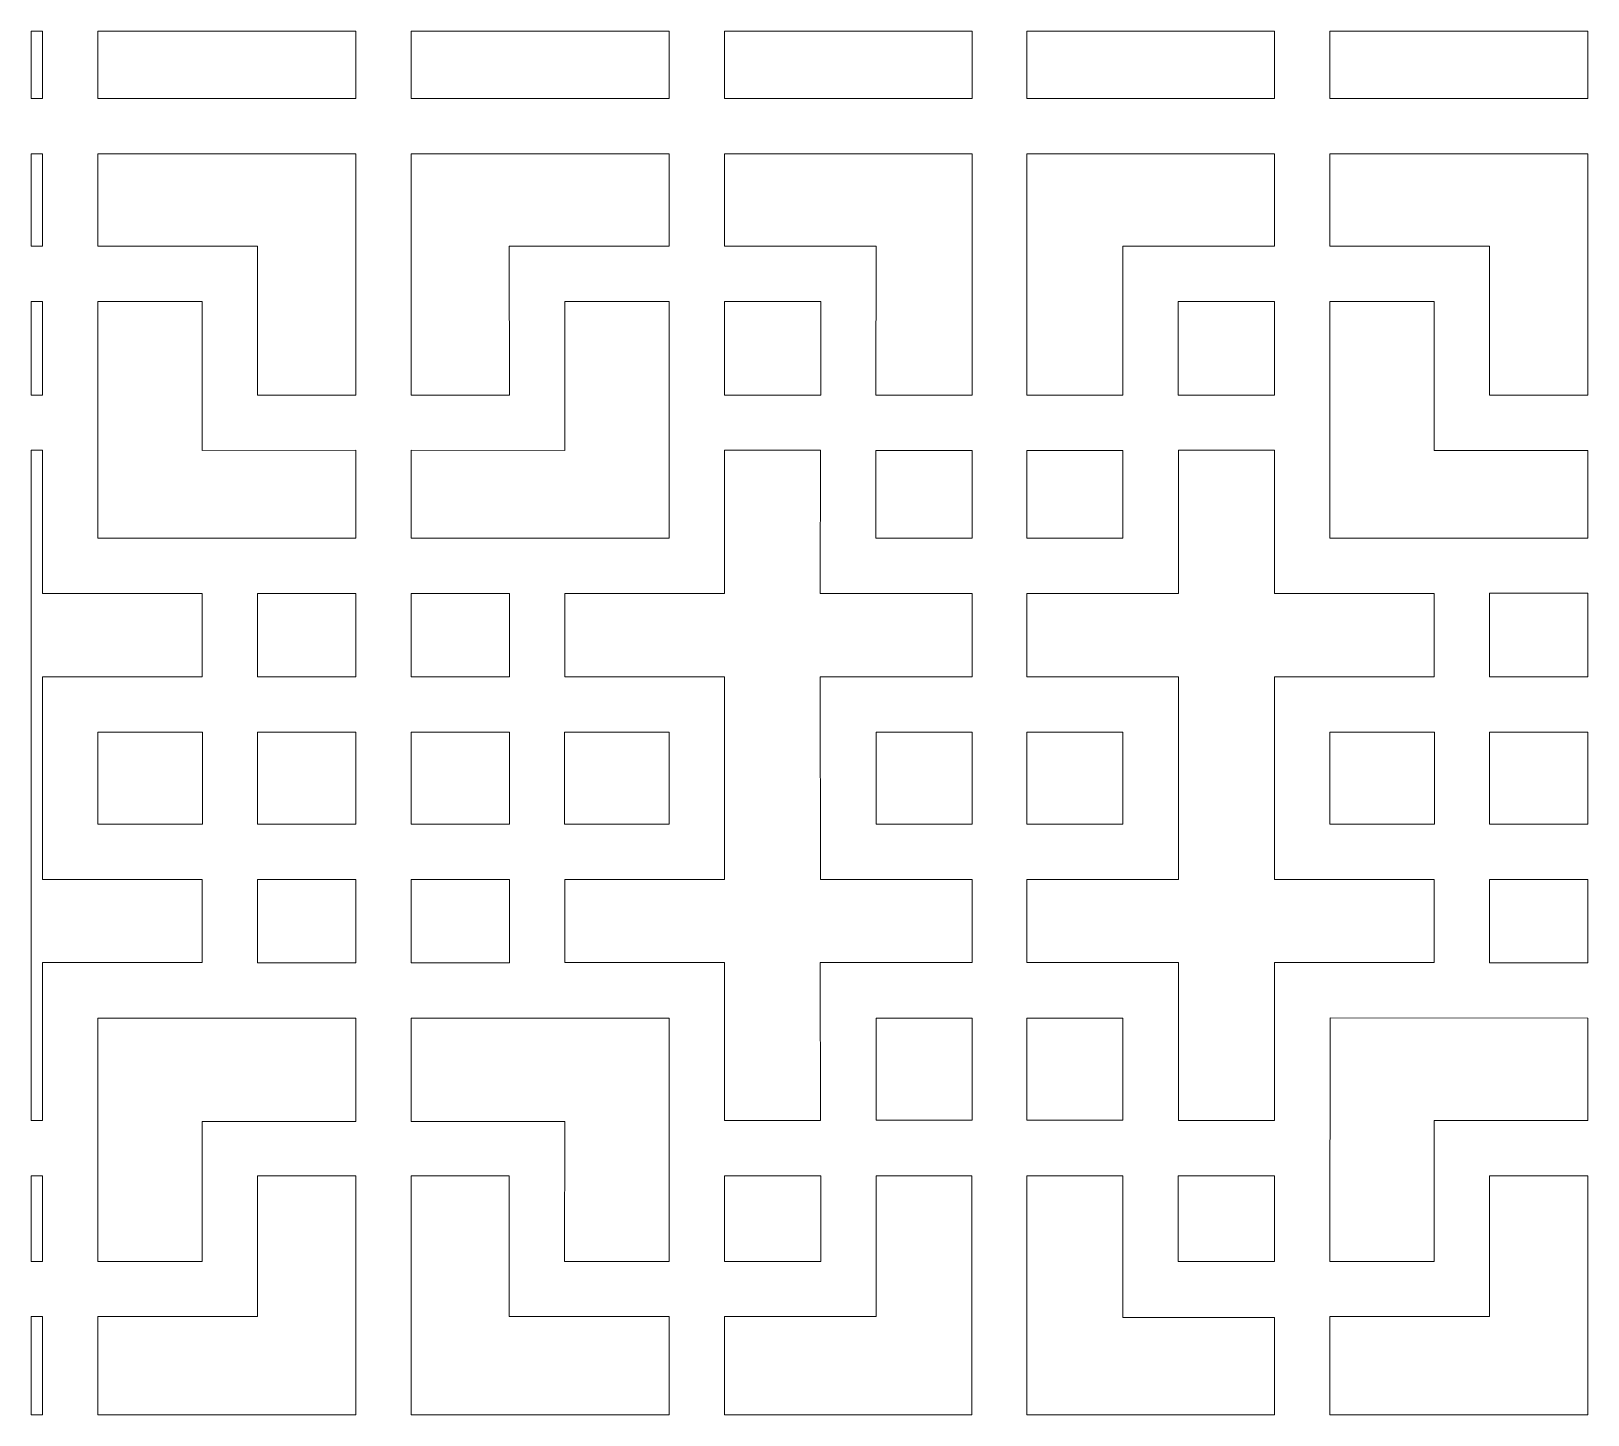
# Model space of a CAD drawing. Header units: centimetres. Extents: x -193 to 324, y -200 to 64.
# Drawn here: x -51.2 to -0.5, y 18.6 to 63.6 of the extents above; entities that cross this region are included whole.
import ezdxf

# ---------------------------------------------------------------- set-up
doc = ezdxf.new("R2010")
doc.units = ezdxf.units.CM
doc.header["$MEASUREMENT"] = 0
doc.layers.add('layer 1', color=7, linetype='Continuous')

msp = doc.modelspace()

# ---------------------------------------------------------------- linework, layer by layer
at = {"layer": 'layer 1', "color": 114, "lineweight": 9}
for points, knots in [([(-51.17757, 61.44323), (-51.17757, 61.44323), (-50.81039, 61.44324), (-50.81039, 61.44324), (-50.81039, 61.44324), (-50.81039, 61.44324), (-50.81039, 63.64118), (-50.81039, 63.64118), (-50.81039, 63.64118), (-50.81039, 63.64118), (-51.17757, 63.64118), (-51.17757, 63.64118), (-51.17757, 63.64118), (-51.17757, 63.64118), (-51.17757, 61.44323), (-51.17757, 61.44323)], [0, 0, 0, 0, 0.2, 0.2, 0.2, 0.2, 0.4, 0.4, 0.4, 0.4, 0.6, 0.6, 0.6, 0.6, 1, 1, 1, 1]), ([(-40.60539, 63.64098), (-40.60539, 63.64098), (-49.00789, 63.64097), (-49.00789, 63.64097), (-49.00789, 63.64097), (-49.00789, 63.64097), (-49.00789, 61.44324), (-49.00789, 61.44324), (-49.00789, 61.44324), (-49.00789, 61.44324), (-40.60539, 61.44324), (-40.60539, 61.44324), (-40.60539, 61.44324), (-40.60539, 61.44324), (-40.60539, 63.64098), (-40.60539, 63.64098)], [0, 0, 0, 0, 0.2, 0.2, 0.2, 0.2, 0.4, 0.4, 0.4, 0.4, 0.6, 0.6, 0.6, 0.6, 1, 1, 1, 1]), ([(-30.40333, 63.64118), (-30.40333, 63.64118), (-30.40333, 61.44324), (-30.40333, 61.44324), (-30.40333, 61.44324), (-30.40333, 61.44324), (-38.80583, 61.44324), (-38.80583, 61.44324), (-38.80583, 61.44324), (-38.80583, 61.44324), (-38.80583, 63.64118), (-38.80583, 63.64118), (-38.80583, 63.64118), (-38.80583, 63.64118), (-30.40333, 63.64118), (-30.40333, 63.64118)], [0, 0, 0, 0, 0.2, 0.2, 0.2, 0.2, 0.4, 0.4, 0.4, 0.4, 0.6, 0.6, 0.6, 0.6, 1, 1, 1, 1]), ([(-20.53832, 63.64118), (-20.53832, 63.64118), (-20.53833, 61.44324), (-20.53833, 61.44324), (-20.53833, 61.44324), (-20.53833, 61.44324), (-28.60083, 61.44324), (-28.60083, 61.44324), (-28.60083, 61.44324), (-28.60083, 61.44324), (-28.60083, 63.64118), (-28.60083, 63.64118), (-28.60083, 63.64118), (-28.60083, 63.64118), (-20.53832, 63.64118), (-20.53832, 63.64118)], [0, 0, 0, 0, 0.2, 0.2, 0.2, 0.2, 0.4, 0.4, 0.4, 0.4, 0.6, 0.6, 0.6, 0.6, 1, 1, 1, 1]), ([(-10.69584, 63.64118), (-10.69584, 63.64118), (-10.69583, 61.44324), (-10.69583, 61.44324), (-10.69583, 61.44324), (-10.69583, 61.44324), (-18.75833, 61.44324), (-18.75833, 61.44324), (-18.75833, 61.44324), (-18.75833, 61.44324), (-18.75833, 63.64118), (-18.75833, 63.64118), (-18.75833, 63.64118), (-18.75833, 63.64118), (-10.69584, 63.64118), (-10.69584, 63.64118)], [0, 0, 0, 0, 0.2, 0.2, 0.2, 0.2, 0.4, 0.4, 0.4, 0.4, 0.6, 0.6, 0.6, 0.6, 1, 1, 1, 1]), ([(-0.49083, 63.64118), (-0.49083, 63.64118), (-0.49083, 61.44324), (-0.49083, 61.44324), (-0.49083, 61.44324), (-0.49083, 61.44324), (-8.89333, 61.44324), (-8.89333, 61.44324), (-8.89333, 61.44324), (-8.89333, 61.44324), (-8.89333, 63.64118), (-8.89333, 63.64118), (-8.89333, 63.64118), (-8.89333, 63.64118), (-0.49083, 63.64118), (-0.49083, 63.64118)], [0, 0, 0, 0, 0.2, 0.2, 0.2, 0.2, 0.4, 0.4, 0.4, 0.4, 0.6, 0.6, 0.6, 0.6, 1, 1, 1, 1]), ([(-51.17757, 56.63399), (-51.17757, 56.63399), (-50.81039, 56.634), (-50.81039, 56.634), (-50.81039, 56.634), (-50.81039, 56.634), (-50.81039, 59.644), (-50.81039, 59.644), (-50.81039, 59.644), (-50.81039, 59.644), (-51.17757, 59.644), (-51.17757, 59.644), (-51.17757, 59.644), (-51.17757, 59.644), (-51.17757, 56.63399), (-51.17757, 56.63399)], [0, 0, 0, 0, 0.2, 0.2, 0.2, 0.2, 0.4, 0.4, 0.4, 0.4, 0.6, 0.6, 0.6, 0.6, 1, 1, 1, 1]), ([(-40.60539, 59.644), (-40.60539, 59.644), (-40.60539, 51.789), (-40.60539, 51.789), (-40.60539, 51.789), (-40.60539, 51.789), (-43.80539, 51.789), (-43.80539, 51.789), (-43.80539, 51.789), (-43.80539, 51.789), (-43.80289, 56.634), (-43.80289, 56.634), (-43.80289, 56.634), (-43.80289, 56.634), (-49.00789, 56.634), (-49.00789, 56.634), (-49.00789, 56.634), (-49.00789, 56.634), (-49.00789, 59.644), (-49.00789, 59.644), (-49.00789, 59.644), (-49.00789, 59.644), (-40.60539, 59.644), (-40.60539, 59.644)], [0, 0, 0, 0, 0.14285714, 0.14285714, 0.14285714, 0.14285714, 0.28571429, 0.28571429, 0.28571429, 0.28571429, 0.42857143, 0.42857143, 0.42857143, 0.42857143, 0.57142857, 0.57142857, 0.57142857, 0.57142857, 0.71428571, 0.71428571, 0.71428571, 0.71428571, 1, 1, 1, 1]), ([(-38.80583, 59.644), (-38.80583, 59.644), (-38.80583, 51.789), (-38.80583, 51.789), (-38.80583, 51.789), (-38.80583, 51.789), (-35.60583, 51.789), (-35.60583, 51.789), (-35.60583, 51.789), (-35.60583, 51.789), (-35.60833, 56.634), (-35.60833, 56.634), (-35.60833, 56.634), (-35.60833, 56.634), (-30.40333, 56.634), (-30.40333, 56.634), (-30.40333, 56.634), (-30.40333, 56.634), (-30.40333, 59.644), (-30.40333, 59.644), (-30.40333, 59.644), (-30.40333, 59.644), (-38.80583, 59.644), (-38.80583, 59.644)], [0, 0, 0, 0, 0.14285714, 0.14285714, 0.14285714, 0.14285714, 0.28571429, 0.28571429, 0.28571429, 0.28571429, 0.42857143, 0.42857143, 0.42857143, 0.42857143, 0.57142857, 0.57142857, 0.57142857, 0.57142857, 0.71428571, 0.71428571, 0.71428571, 0.71428571, 1, 1, 1, 1]), ([(-20.53833, 59.644), (-20.53833, 59.644), (-20.53833, 51.789), (-20.53833, 51.789), (-20.53833, 51.789), (-20.53833, 51.789), (-23.67084, 51.789), (-23.67084, 51.789), (-23.67084, 51.789), (-23.67084, 51.789), (-23.66833, 56.634), (-23.66833, 56.634), (-23.66833, 56.634), (-23.66833, 56.634), (-28.60083, 56.634), (-28.60083, 56.634), (-28.60083, 56.634), (-28.60083, 56.634), (-28.60083, 59.644), (-28.60083, 59.644), (-28.60083, 59.644), (-28.60083, 59.644), (-20.53833, 59.644), (-20.53833, 59.644)], [0, 0, 0, 0, 0.14285714, 0.14285714, 0.14285714, 0.14285714, 0.28571429, 0.28571429, 0.28571429, 0.28571429, 0.42857143, 0.42857143, 0.42857143, 0.42857143, 0.57142857, 0.57142857, 0.57142857, 0.57142857, 0.71428571, 0.71428571, 0.71428571, 0.71428571, 1, 1, 1, 1]), ([(-15.62833, 56.634), (-15.62833, 56.634), (-15.62833, 51.789), (-15.62833, 51.789), (-15.62833, 51.789), (-15.62833, 51.789), (-18.75833, 51.789), (-18.75833, 51.789), (-18.75833, 51.789), (-18.75833, 51.789), (-18.75833, 59.644), (-18.75833, 59.644), (-18.75833, 59.644), (-18.75833, 59.644), (-10.69583, 59.644), (-10.69583, 59.644), (-10.69583, 59.644), (-10.69583, 59.644), (-10.69583, 56.634), (-10.69583, 56.634), (-10.69583, 56.634), (-10.69583, 56.634), (-15.62833, 56.634), (-15.62833, 56.634)], [0, 0, 0, 0, 0.14285714, 0.14285714, 0.14285714, 0.14285714, 0.28571429, 0.28571429, 0.28571429, 0.28571429, 0.42857143, 0.42857143, 0.42857143, 0.42857143, 0.57142857, 0.57142857, 0.57142857, 0.57142857, 0.71428571, 0.71428571, 0.71428571, 0.71428571, 1, 1, 1, 1]), ([(-0.49083, 51.789), (-0.49083, 51.789), (-3.69083, 51.789), (-3.69083, 51.789), (-3.69083, 51.789), (-3.69083, 51.789), (-3.68834, 56.634), (-3.68834, 56.634), (-3.68834, 56.634), (-3.68834, 56.634), (-8.89333, 56.634), (-8.89333, 56.634), (-8.89333, 56.634), (-8.89333, 56.634), (-8.89333, 59.644), (-8.89333, 59.644), (-8.89333, 59.644), (-8.89333, 59.644), (-0.49083, 59.644), (-0.49083, 59.644), (-0.49083, 59.644), (-0.49083, 59.644), (-0.49083, 51.789), (-0.49083, 51.789)], [0, 0, 0, 0, 0.14285714, 0.14285714, 0.14285714, 0.14285714, 0.28571429, 0.28571429, 0.28571429, 0.28571429, 0.42857143, 0.42857143, 0.42857143, 0.42857143, 0.57142857, 0.57142857, 0.57142857, 0.57142857, 0.71428571, 0.71428571, 0.71428571, 0.71428571, 1, 1, 1, 1]), ([(-51.17757, 51.7865), (-51.17757, 51.7865), (-50.81039, 51.7865), (-50.81039, 51.7865), (-50.81039, 51.7865), (-50.81039, 51.7865), (-50.81039, 54.834), (-50.81039, 54.834), (-50.81039, 54.834), (-50.81039, 54.834), (-51.17757, 54.83398), (-51.17757, 54.83398), (-51.17757, 54.83398), (-51.17757, 54.83398), (-51.17757, 51.7865), (-51.17757, 51.7865)], [0, 0, 0, 0, 0.2, 0.2, 0.2, 0.2, 0.4, 0.4, 0.4, 0.4, 0.6, 0.6, 0.6, 0.6, 1, 1, 1, 1]), ([(-45.60539, 49.9865), (-45.60539, 49.9865), (-40.60539, 49.9915), (-40.60539, 49.9915), (-40.60539, 49.9915), (-40.60539, 49.9915), (-40.60539, 47.1315), (-40.60539, 47.1315), (-40.60539, 47.1315), (-40.60539, 47.1315), (-49.00789, 47.1315), (-49.00789, 47.1315), (-49.00789, 47.1315), (-49.00789, 47.1315), (-49.00789, 54.834), (-49.00789, 54.834), (-49.00789, 54.834), (-49.00789, 54.834), (-45.60539, 54.834), (-45.60539, 54.834), (-45.60539, 54.834), (-45.60539, 54.834), (-45.60539, 49.9865), (-45.60539, 49.9865)], [0, 0, 0, 0, 0.14285714, 0.14285714, 0.14285714, 0.14285714, 0.28571429, 0.28571429, 0.28571429, 0.28571429, 0.42857143, 0.42857143, 0.42857143, 0.42857143, 0.57142857, 0.57142857, 0.57142857, 0.57142857, 0.71428571, 0.71428571, 0.71428571, 0.71428571, 1, 1, 1, 1]), ([(-33.80583, 49.9865), (-33.80583, 49.9865), (-38.80583, 49.9915), (-38.80583, 49.9915), (-38.80583, 49.9915), (-38.80583, 49.9915), (-38.80583, 47.1315), (-38.80583, 47.1315), (-38.80583, 47.1315), (-38.80583, 47.1315), (-30.40333, 47.1315), (-30.40333, 47.1315), (-30.40333, 47.1315), (-30.40333, 47.1315), (-30.40333, 54.834), (-30.40333, 54.834), (-30.40333, 54.834), (-30.40333, 54.834), (-33.80583, 54.834), (-33.80583, 54.834), (-33.80583, 54.834), (-33.80583, 54.834), (-33.80583, 49.9865), (-33.80583, 49.9865)], [0, 0, 0, 0, 0.14285714, 0.14285714, 0.14285714, 0.14285714, 0.28571429, 0.28571429, 0.28571429, 0.28571429, 0.42857143, 0.42857143, 0.42857143, 0.42857143, 0.57142857, 0.57142857, 0.57142857, 0.57142857, 0.71428571, 0.71428571, 0.71428571, 0.71428571, 1, 1, 1, 1]), ([(-25.46833, 51.7865), (-25.46833, 51.7865), (-28.60083, 51.7865), (-28.60083, 51.7865), (-28.60083, 51.7865), (-28.60083, 51.7865), (-28.60083, 54.834), (-28.60083, 54.834), (-28.60083, 54.834), (-28.60083, 54.834), (-25.46833, 54.834), (-25.46833, 54.834), (-25.46833, 54.834), (-25.46833, 54.834), (-25.46833, 51.7865), (-25.46833, 51.7865)], [0, 0, 0, 0, 0.2, 0.2, 0.2, 0.2, 0.4, 0.4, 0.4, 0.4, 0.6, 0.6, 0.6, 0.6, 1, 1, 1, 1]), ([(-10.69583, 51.7865), (-10.69583, 51.7865), (-13.82833, 51.7865), (-13.82833, 51.7865), (-13.82833, 51.7865), (-13.82833, 51.7865), (-13.82833, 54.834), (-13.82833, 54.834), (-13.82833, 54.834), (-13.82833, 54.834), (-10.69583, 54.834), (-10.69583, 54.834), (-10.69583, 54.834), (-10.69583, 54.834), (-10.69583, 51.7865), (-10.69583, 51.7865)], [0, 0, 0, 0, 0.2, 0.2, 0.2, 0.2, 0.4, 0.4, 0.4, 0.4, 0.6, 0.6, 0.6, 0.6, 1, 1, 1, 1]), ([(-5.49083, 49.9865), (-5.49083, 49.9865), (-0.49083, 49.98772), (-0.49083, 49.98772), (-0.49083, 49.98772), (-0.49083, 49.98772), (-0.49083, 47.1315), (-0.49083, 47.1315), (-0.49083, 47.1315), (-0.49083, 47.1315), (-8.88793, 47.1315), (-8.88793, 47.1315), (-8.88793, 47.1315), (-8.88793, 47.1315), (-8.89333, 54.834), (-8.89333, 54.834), (-8.89333, 54.834), (-8.89333, 54.834), (-5.49083, 54.834), (-5.49083, 54.834), (-5.49083, 54.834), (-5.49083, 54.834), (-5.49083, 49.9865), (-5.49083, 49.9865)], [0, 0, 0, 0, 0.14285714, 0.14285714, 0.14285714, 0.14285714, 0.28571429, 0.28571429, 0.28571429, 0.28571429, 0.42857143, 0.42857143, 0.42857143, 0.42857143, 0.57142857, 0.57142857, 0.57142857, 0.57142857, 0.71428571, 0.71428571, 0.71428571, 0.71428571, 1, 1, 1, 1]), ([(-51.17757, 28.16649), (-51.17757, 28.16649), (-50.81039, 28.16649), (-50.81039, 28.16649), (-50.81039, 28.16649), (-50.81039, 28.16649), (-50.81039, 33.30399), (-50.81039, 33.30399), (-50.81039, 33.30399), (-50.81039, 33.30399), (-45.60539, 33.30399), (-45.60539, 33.30399), (-45.60539, 33.30399), (-45.60539, 33.30399), (-45.60539, 36.0165), (-45.60539, 36.0165), (-45.60539, 36.0165), (-45.60539, 36.0165), (-50.81039, 36.01649), (-50.81039, 36.01649), (-50.81039, 36.01649), (-50.81039, 36.01649), (-50.81039, 42.6115), (-50.81039, 42.6115), (-50.81039, 42.6115), (-50.81039, 42.6115), (-45.60539, 42.61149), (-45.60539, 42.61149), (-45.60539, 42.61149), (-45.60539, 42.61149), (-45.60539, 45.33149), (-45.60539, 45.33149), (-45.60539, 45.33149), (-45.60539, 45.33149), (-50.81039, 45.329), (-50.81039, 45.329), (-50.81039, 45.329), (-50.81039, 45.329), (-50.81039, 49.9915), (-50.81039, 49.9915), (-50.81039, 49.9915), (-50.81039, 49.9915), (-51.17757, 49.99154), (-51.17757, 49.99154), (-51.17757, 49.99154), (-51.17757, 49.99154), (-51.17757, 28.16649), (-51.17757, 28.16649)], [0, 0, 0, 0, 0.07692308, 0.07692308, 0.07692308, 0.07692308, 0.15384615, 0.15384615, 0.15384615, 0.15384615, 0.23076923, 0.23076923, 0.23076923, 0.23076923, 0.30769231, 0.30769231, 0.30769231, 0.30769231, 0.38461538, 0.38461538, 0.38461538, 0.38461538, 0.46153846, 0.46153846, 0.46153846, 0.46153846, 0.53846154, 0.53846154, 0.53846154, 0.53846154, 0.61538462, 0.61538462, 0.61538462, 0.61538462, 0.69230769, 0.69230769, 0.69230769, 0.69230769, 0.76923077, 0.76923077, 0.76923077, 0.76923077, 0.84615385, 0.84615385, 0.84615385, 0.84615385, 1, 1, 1, 1]), ([(-25.48581, 42.61149), (-25.48581, 42.61149), (-25.47333, 36.01649), (-25.47333, 36.01649), (-25.47333, 36.01649), (-25.47333, 36.01649), (-20.53833, 36.0165), (-20.53833, 36.0165), (-20.53833, 36.0165), (-20.53833, 36.0165), (-20.53833, 33.30399), (-20.53833, 33.30399), (-20.53833, 33.30399), (-20.53833, 33.30399), (-25.4858, 33.30399), (-25.4858, 33.30399), (-25.4858, 33.30399), (-25.4858, 33.30399), (-25.47333, 28.16649), (-25.47333, 28.16649), (-25.47333, 28.16649), (-25.47333, 28.16649), (-28.60083, 28.16649), (-28.60083, 28.16649), (-28.60083, 28.16649), (-28.60083, 28.16649), (-28.60083, 33.30399), (-28.60083, 33.30399), (-28.60083, 33.30399), (-28.60083, 33.30399), (-33.80583, 33.30399), (-33.80583, 33.30399), (-33.80583, 33.30399), (-33.80583, 33.30399), (-33.80583, 36.0165), (-33.80583, 36.0165), (-33.80583, 36.0165), (-33.80583, 36.0165), (-28.60083, 36.01649), (-28.60083, 36.01649), (-28.60083, 36.01649), (-28.60083, 36.01649), (-28.60083, 42.6115), (-28.60083, 42.6115), (-28.60083, 42.6115), (-28.60083, 42.6115), (-33.80583, 42.61149), (-33.80583, 42.61149), (-33.80583, 42.61149), (-33.80583, 42.61149), (-33.80583, 45.33149), (-33.80583, 45.33149), (-33.80583, 45.33149), (-33.80583, 45.33149), (-28.60083, 45.329), (-28.60083, 45.329), (-28.60083, 45.329), (-28.60083, 45.329), (-28.60083, 49.9915), (-28.60083, 49.9915), (-28.60083, 49.9915), (-28.60083, 49.9915), (-25.47333, 49.9915), (-25.47333, 49.9915), (-25.47333, 49.9915), (-25.47333, 49.9915), (-25.4858, 45.33149), (-25.4858, 45.33149), (-25.4858, 45.33149), (-25.4858, 45.33149), (-20.53833, 45.33149), (-20.53833, 45.33149), (-20.53833, 45.33149), (-20.53833, 45.33149), (-20.53833, 42.61149), (-20.53833, 42.61149), (-20.53833, 42.61149), (-20.53833, 42.61149), (-25.48581, 42.61149), (-25.48581, 42.61149)], [0, 0, 0, 0, 0.04761905, 0.04761905, 0.04761905, 0.04761905, 0.0952381, 0.0952381, 0.0952381, 0.0952381, 0.14285714, 0.14285714, 0.14285714, 0.14285714, 0.19047619, 0.19047619, 0.19047619, 0.19047619, 0.23809524, 0.23809524, 0.23809524, 0.23809524, 0.28571429, 0.28571429, 0.28571429, 0.28571429, 0.33333333, 0.33333333, 0.33333333, 0.33333333, 0.38095238, 0.38095238, 0.38095238, 0.38095238, 0.42857143, 0.42857143, 0.42857143, 0.42857143, 0.47619048, 0.47619048, 0.47619048, 0.47619048, 0.52380952, 0.52380952, 0.52380952, 0.52380952, 0.57142857, 0.57142857, 0.57142857, 0.57142857, 0.61904762, 0.61904762, 0.61904762, 0.61904762, 0.66666667, 0.66666667, 0.66666667, 0.66666667, 0.71428571, 0.71428571, 0.71428571, 0.71428571, 0.76190476, 0.76190476, 0.76190476, 0.76190476, 0.80952381, 0.80952381, 0.80952381, 0.80952381, 0.85714286, 0.85714286, 0.85714286, 0.85714286, 0.9047619, 0.9047619, 0.9047619, 0.9047619, 1, 1, 1, 1]), ([(-20.53833, 47.129), (-20.53833, 47.129), (-23.67083, 47.129), (-23.67083, 47.129), (-23.67083, 47.129), (-23.67083, 47.129), (-23.67083, 49.9865), (-23.67083, 49.9865), (-23.67083, 49.9865), (-23.67083, 49.9865), (-20.53833, 49.9865), (-20.53833, 49.9865), (-20.53833, 49.9865), (-20.53833, 49.9865), (-20.53833, 47.129), (-20.53833, 47.129)], [0, 0, 0, 0, 0.2, 0.2, 0.2, 0.2, 0.4, 0.4, 0.4, 0.4, 0.6, 0.6, 0.6, 0.6, 1, 1, 1, 1]), ([(-10.69584, 36.0165), (-10.69584, 36.0165), (-10.69583, 42.61148), (-10.69583, 42.61148), (-10.69583, 42.61148), (-10.69583, 42.61148), (-5.49083, 42.61149), (-5.49083, 42.61149), (-5.49083, 42.61149), (-5.49083, 42.61149), (-5.49083, 45.33149), (-5.49083, 45.33149), (-5.49083, 45.33149), (-5.49083, 45.33149), (-10.69583, 45.33149), (-10.69583, 45.33149), (-10.69583, 45.33149), (-10.69583, 45.33149), (-10.69583, 49.9915), (-10.69583, 49.9915), (-10.69583, 49.9915), (-10.69583, 49.9915), (-13.82333, 49.9915), (-13.82333, 49.9915), (-13.82333, 49.9915), (-13.82333, 49.9915), (-13.82333, 45.32901), (-13.82333, 45.32901), (-13.82333, 45.32901), (-13.82333, 45.32901), (-18.75833, 45.33149), (-18.75833, 45.33149), (-18.75833, 45.33149), (-18.75833, 45.33149), (-18.75833, 42.61149), (-18.75833, 42.61149), (-18.75833, 42.61149), (-18.75833, 42.61149), (-13.82333, 42.61149), (-13.82333, 42.61149), (-13.82333, 42.61149), (-13.82333, 42.61149), (-13.82333, 36.01651), (-13.82333, 36.01651), (-13.82333, 36.01651), (-13.82333, 36.01651), (-18.75833, 36.0165), (-18.75833, 36.0165), (-18.75833, 36.0165), (-18.75833, 36.0165), (-18.75833, 33.30399), (-18.75833, 33.30399), (-18.75833, 33.30399), (-18.75833, 33.30399), (-13.82333, 33.304), (-13.82333, 33.304), (-13.82333, 33.304), (-13.82333, 33.304), (-13.82333, 28.16649), (-13.82333, 28.16649), (-13.82333, 28.16649), (-13.82333, 28.16649), (-10.69583, 28.16649), (-10.69583, 28.16649), (-10.69583, 28.16649), (-10.69583, 28.16649), (-10.69583, 33.30399), (-10.69583, 33.30399), (-10.69583, 33.30399), (-10.69583, 33.30399), (-5.49083, 33.30399), (-5.49083, 33.30399), (-5.49083, 33.30399), (-5.49083, 33.30399), (-5.49083, 36.0165), (-5.49083, 36.0165), (-5.49083, 36.0165), (-5.49083, 36.0165), (-10.69584, 36.0165), (-10.69584, 36.0165)], [0, 0, 0, 0, 0.04761905, 0.04761905, 0.04761905, 0.04761905, 0.0952381, 0.0952381, 0.0952381, 0.0952381, 0.14285714, 0.14285714, 0.14285714, 0.14285714, 0.19047619, 0.19047619, 0.19047619, 0.19047619, 0.23809524, 0.23809524, 0.23809524, 0.23809524, 0.28571429, 0.28571429, 0.28571429, 0.28571429, 0.33333333, 0.33333333, 0.33333333, 0.33333333, 0.38095238, 0.38095238, 0.38095238, 0.38095238, 0.42857143, 0.42857143, 0.42857143, 0.42857143, 0.47619048, 0.47619048, 0.47619048, 0.47619048, 0.52380952, 0.52380952, 0.52380952, 0.52380952, 0.57142857, 0.57142857, 0.57142857, 0.57142857, 0.61904762, 0.61904762, 0.61904762, 0.61904762, 0.66666667, 0.66666667, 0.66666667, 0.66666667, 0.71428571, 0.71428571, 0.71428571, 0.71428571, 0.76190476, 0.76190476, 0.76190476, 0.76190476, 0.80952381, 0.80952381, 0.80952381, 0.80952381, 0.85714286, 0.85714286, 0.85714286, 0.85714286, 0.9047619, 0.9047619, 0.9047619, 0.9047619, 1, 1, 1, 1]), ([(-15.62833, 47.129), (-15.62833, 47.129), (-18.75833, 47.129), (-18.75833, 47.129), (-18.75833, 47.129), (-18.75833, 47.129), (-18.75833, 49.9865), (-18.75833, 49.9865), (-18.75833, 49.9865), (-18.75833, 49.9865), (-15.62833, 49.9865), (-15.62833, 49.9865), (-15.62833, 49.9865), (-15.62833, 49.9865), (-15.62833, 47.129), (-15.62833, 47.129)], [0, 0, 0, 0, 0.2, 0.2, 0.2, 0.2, 0.4, 0.4, 0.4, 0.4, 0.6, 0.6, 0.6, 0.6, 1, 1, 1, 1]), ([(-43.80539, 42.609), (-43.80539, 42.609), (-40.60539, 42.609), (-40.60539, 42.609), (-40.60539, 42.609), (-40.60539, 42.609), (-40.60539, 45.33149), (-40.60539, 45.33149), (-40.60539, 45.33149), (-40.60539, 45.33149), (-43.80539, 45.33149), (-43.80539, 45.33149), (-43.80539, 45.33149), (-43.80539, 45.33149), (-43.80539, 42.609), (-43.80539, 42.609)], [0, 0, 0, 0, 0.2, 0.2, 0.2, 0.2, 0.4, 0.4, 0.4, 0.4, 0.6, 0.6, 0.6, 0.6, 1, 1, 1, 1]), ([(-35.60583, 42.609), (-35.60583, 42.609), (-38.80583, 42.609), (-38.80583, 42.609), (-38.80583, 42.609), (-38.80583, 42.609), (-38.80583, 45.33149), (-38.80583, 45.33149), (-38.80583, 45.33149), (-38.80583, 45.33149), (-35.60583, 45.33149), (-35.60583, 45.33149), (-35.60583, 45.33149), (-35.60583, 45.33149), (-35.60583, 42.609), (-35.60583, 42.609)], [0, 0, 0, 0, 0.2, 0.2, 0.2, 0.2, 0.4, 0.4, 0.4, 0.4, 0.6, 0.6, 0.6, 0.6, 1, 1, 1, 1]), ([(-0.49134, 42.60736), (-0.49134, 42.60736), (-3.68923, 42.60736), (-3.68923, 42.60736), (-3.68923, 42.60736), (-3.68923, 42.60736), (-3.68923, 45.33372), (-3.68923, 45.33372), (-3.68923, 45.33372), (-3.68923, 45.33372), (-0.49134, 45.33372), (-0.49134, 45.33372), (-0.49134, 45.33372), (-0.49134, 45.33372), (-0.49134, 42.60736), (-0.49134, 42.60736)], [0, 0, 0, 0, 0.2, 0.2, 0.2, 0.2, 0.4, 0.4, 0.4, 0.4, 0.6, 0.6, 0.6, 0.6, 1, 1, 1, 1]), ([(-49.00789, 37.8165), (-49.00789, 37.8165), (-45.60039, 37.8165), (-45.60039, 37.8165), (-45.60039, 37.8165), (-45.60039, 37.8165), (-45.60039, 40.80649), (-45.60039, 40.80649), (-45.60039, 40.80649), (-45.60039, 40.80649), (-49.00789, 40.80649), (-49.00789, 40.80649), (-49.00789, 40.80649), (-49.00789, 40.80649), (-49.00789, 37.8165), (-49.00789, 37.8165)], [0, 0, 0, 0, 0.2, 0.2, 0.2, 0.2, 0.4, 0.4, 0.4, 0.4, 0.6, 0.6, 0.6, 0.6, 1, 1, 1, 1]), ([(-43.80539, 37.8165), (-43.80539, 37.8165), (-40.60539, 37.8165), (-40.60539, 37.8165), (-40.60539, 37.8165), (-40.60539, 37.8165), (-40.60539, 40.81149), (-40.60539, 40.81149), (-40.60539, 40.81149), (-40.60539, 40.81149), (-43.80539, 40.81149), (-43.80539, 40.81149), (-43.80539, 40.81149), (-43.80539, 40.81149), (-43.80539, 37.8165), (-43.80539, 37.8165)], [0, 0, 0, 0, 0.2, 0.2, 0.2, 0.2, 0.4, 0.4, 0.4, 0.4, 0.6, 0.6, 0.6, 0.6, 1, 1, 1, 1]), ([(-35.60583, 37.8165), (-35.60583, 37.8165), (-38.80583, 37.8165), (-38.80583, 37.8165), (-38.80583, 37.8165), (-38.80583, 37.8165), (-38.80583, 40.81149), (-38.80583, 40.81149), (-38.80583, 40.81149), (-38.80583, 40.81149), (-35.60583, 40.81149), (-35.60583, 40.81149), (-35.60583, 40.81149), (-35.60583, 40.81149), (-35.60583, 37.8165), (-35.60583, 37.8165)], [0, 0, 0, 0, 0.2, 0.2, 0.2, 0.2, 0.4, 0.4, 0.4, 0.4, 0.6, 0.6, 0.6, 0.6, 1, 1, 1, 1]), ([(-30.40333, 37.8165), (-30.40333, 37.8165), (-33.81083, 37.8165), (-33.81083, 37.8165), (-33.81083, 37.8165), (-33.81083, 37.8165), (-33.81083, 40.80649), (-33.81083, 40.80649), (-33.81083, 40.80649), (-33.81083, 40.80649), (-30.40333, 40.80649), (-30.40333, 40.80649), (-30.40333, 40.80649), (-30.40333, 40.80649), (-30.40333, 37.8165), (-30.40333, 37.8165)], [0, 0, 0, 0, 0.2, 0.2, 0.2, 0.2, 0.4, 0.4, 0.4, 0.4, 0.6, 0.6, 0.6, 0.6, 1, 1, 1, 1]), ([(-20.53833, 37.81399), (-20.53833, 37.81399), (-23.66833, 37.81399), (-23.66833, 37.81399), (-23.66833, 37.81399), (-23.66833, 37.81399), (-23.66833, 40.81149), (-23.66833, 40.81149), (-23.66833, 40.81149), (-23.66833, 40.81149), (-20.53833, 40.81149), (-20.53833, 40.81149), (-20.53833, 40.81149), (-20.53833, 40.81149), (-20.53833, 37.81399), (-20.53833, 37.81399)], [0, 0, 0, 0, 0.2, 0.2, 0.2, 0.2, 0.4, 0.4, 0.4, 0.4, 0.6, 0.6, 0.6, 0.6, 1, 1, 1, 1]), ([(-15.62833, 37.81399), (-15.62833, 37.81399), (-18.76083, 37.81399), (-18.76083, 37.81399), (-18.76083, 37.81399), (-18.76083, 37.81399), (-18.76083, 40.81149), (-18.76083, 40.81149), (-18.76083, 40.81149), (-18.76083, 40.81149), (-15.62833, 40.81149), (-15.62833, 40.81149), (-15.62833, 40.81149), (-15.62833, 40.81149), (-15.62833, 37.81399), (-15.62833, 37.81399)], [0, 0, 0, 0, 0.2, 0.2, 0.2, 0.2, 0.4, 0.4, 0.4, 0.4, 0.6, 0.6, 0.6, 0.6, 1, 1, 1, 1]), ([(-5.48583, 37.8165), (-5.48583, 37.8165), (-8.89333, 37.8165), (-8.89333, 37.8165), (-8.89333, 37.8165), (-8.89333, 37.8165), (-8.89333, 40.80649), (-8.89333, 40.80649), (-8.89333, 40.80649), (-8.89333, 40.80649), (-5.48583, 40.80649), (-5.48583, 40.80649), (-5.48583, 40.80649), (-5.48583, 40.80649), (-5.48583, 37.8165), (-5.48583, 37.8165)], [0, 0, 0, 0, 0.2, 0.2, 0.2, 0.2, 0.4, 0.4, 0.4, 0.4, 0.6, 0.6, 0.6, 0.6, 1, 1, 1, 1]), ([(-0.49083, 37.8165), (-0.49083, 37.8165), (-3.69083, 37.8165), (-3.69083, 37.8165), (-3.69083, 37.8165), (-3.69083, 37.8165), (-3.69083, 40.81149), (-3.69083, 40.81149), (-3.69083, 40.81149), (-3.69083, 40.81149), (-0.49083, 40.81149), (-0.49083, 40.81149), (-0.49083, 40.81149), (-0.49083, 40.81149), (-0.49083, 37.8165), (-0.49083, 37.8165)], [0, 0, 0, 0, 0.2, 0.2, 0.2, 0.2, 0.4, 0.4, 0.4, 0.4, 0.6, 0.6, 0.6, 0.6, 1, 1, 1, 1]), ([(-43.80539, 33.3015), (-43.80539, 33.3015), (-40.60539, 33.3015), (-40.60539, 33.3015), (-40.60539, 33.3015), (-40.60539, 33.3015), (-40.60539, 36.0165), (-40.60539, 36.0165), (-40.60539, 36.0165), (-40.60539, 36.0165), (-43.80539, 36.0165), (-43.80539, 36.0165), (-43.80539, 36.0165), (-43.80539, 36.0165), (-43.80539, 33.3015), (-43.80539, 33.3015)], [0, 0, 0, 0, 0.2, 0.2, 0.2, 0.2, 0.4, 0.4, 0.4, 0.4, 0.6, 0.6, 0.6, 0.6, 1, 1, 1, 1]), ([(-35.60583, 33.3015), (-35.60583, 33.3015), (-38.80583, 33.3015), (-38.80583, 33.3015), (-38.80583, 33.3015), (-38.80583, 33.3015), (-38.80583, 36.0165), (-38.80583, 36.0165), (-38.80583, 36.0165), (-38.80583, 36.0165), (-35.60583, 36.0165), (-35.60583, 36.0165), (-35.60583, 36.0165), (-35.60583, 36.0165), (-35.60583, 33.3015), (-35.60583, 33.3015)], [0, 0, 0, 0, 0.2, 0.2, 0.2, 0.2, 0.4, 0.4, 0.4, 0.4, 0.6, 0.6, 0.6, 0.6, 1, 1, 1, 1]), ([(-0.49083, 33.3015), (-0.49083, 33.3015), (-3.69083, 33.3015), (-3.69083, 33.3015), (-3.69083, 33.3015), (-3.69083, 33.3015), (-3.69083, 36.0165), (-3.69083, 36.0165), (-3.69083, 36.0165), (-3.69083, 36.0165), (-0.49083, 36.0165), (-0.49083, 36.0165), (-0.49083, 36.0165), (-0.49083, 36.0165), (-0.49083, 33.3015), (-0.49083, 33.3015)], [0, 0, 0, 0, 0.2, 0.2, 0.2, 0.2, 0.4, 0.4, 0.4, 0.4, 0.6, 0.6, 0.6, 0.6, 1, 1, 1, 1]), ([(-49.00789, 31.50149), (-49.00789, 31.50149), (-49.00789, 23.5765), (-49.00789, 23.5765), (-49.00789, 23.5765), (-49.00789, 23.5765), (-45.60386, 23.5765), (-45.60386, 23.5765), (-45.60386, 23.5765), (-45.60386, 23.5765), (-45.60539, 28.13275), (-45.60539, 28.13275), (-45.60539, 28.13275), (-45.60539, 28.13275), (-40.60539, 28.13275), (-40.60539, 28.13275), (-40.60539, 28.13275), (-40.60539, 28.13275), (-40.60539, 31.50149), (-40.60539, 31.50149), (-40.60539, 31.50149), (-40.60539, 31.50149), (-49.00789, 31.50149), (-49.00789, 31.50149)], [0, 0, 0, 0, 0.14285714, 0.14285714, 0.14285714, 0.14285714, 0.28571429, 0.28571429, 0.28571429, 0.28571429, 0.42857143, 0.42857143, 0.42857143, 0.42857143, 0.57142857, 0.57142857, 0.57142857, 0.57142857, 0.71428571, 0.71428571, 0.71428571, 0.71428571, 1, 1, 1, 1]), ([(-30.40333, 31.50149), (-30.40333, 31.50149), (-30.40333, 23.5765), (-30.40333, 23.5765), (-30.40333, 23.5765), (-30.40333, 23.5765), (-33.80736, 23.5765), (-33.80736, 23.5765), (-33.80736, 23.5765), (-33.80736, 23.5765), (-33.80583, 28.13275), (-33.80583, 28.13275), (-33.80583, 28.13275), (-33.80583, 28.13275), (-38.80583, 28.13275), (-38.80583, 28.13275), (-38.80583, 28.13275), (-38.80583, 28.13275), (-38.80583, 31.50149), (-38.80583, 31.50149), (-38.80583, 31.50149), (-38.80583, 31.50149), (-30.40333, 31.50149), (-30.40333, 31.50149)], [0, 0, 0, 0, 0.14285714, 0.14285714, 0.14285714, 0.14285714, 0.28571429, 0.28571429, 0.28571429, 0.28571429, 0.42857143, 0.42857143, 0.42857143, 0.42857143, 0.57142857, 0.57142857, 0.57142857, 0.57142857, 0.71428571, 0.71428571, 0.71428571, 0.71428571, 1, 1, 1, 1]), ([(-20.53833, 28.16899), (-20.53833, 28.16899), (-23.66833, 28.16899), (-23.66833, 28.16899), (-23.66833, 28.16899), (-23.66833, 28.16899), (-23.66833, 31.50149), (-23.66833, 31.50149), (-23.66833, 31.50149), (-23.66833, 31.50149), (-20.53833, 31.50149), (-20.53833, 31.50149), (-20.53833, 31.50149), (-20.53833, 31.50149), (-20.53833, 28.16899), (-20.53833, 28.16899)], [0, 0, 0, 0, 0.2, 0.2, 0.2, 0.2, 0.4, 0.4, 0.4, 0.4, 0.6, 0.6, 0.6, 0.6, 1, 1, 1, 1]), ([(-15.62833, 28.16899), (-15.62833, 28.16899), (-18.75833, 28.16899), (-18.75833, 28.16899), (-18.75833, 28.16899), (-18.75833, 28.16899), (-18.75833, 31.50149), (-18.75833, 31.50149), (-18.75833, 31.50149), (-18.75833, 31.50149), (-15.62833, 31.50149), (-15.62833, 31.50149), (-15.62833, 31.50149), (-15.62833, 31.50149), (-15.62833, 28.16899), (-15.62833, 28.16899)], [0, 0, 0, 0, 0.2, 0.2, 0.2, 0.2, 0.4, 0.4, 0.4, 0.4, 0.6, 0.6, 0.6, 0.6, 1, 1, 1, 1]), ([(-8.87722, 31.50156), (-8.87722, 31.50156), (-0.49083, 31.50149), (-0.49083, 31.50149), (-0.49083, 31.50149), (-0.49083, 31.50149), (-0.49083, 28.16649), (-0.49083, 28.16649), (-0.49083, 28.16649), (-0.49083, 28.16649), (-5.49083, 28.16695), (-5.49083, 28.16695), (-5.49083, 28.16695), (-5.49083, 28.16695), (-5.49083, 23.5765), (-5.49083, 23.5765), (-5.49083, 23.5765), (-5.49083, 23.5765), (-8.89333, 23.5765), (-8.89333, 23.5765), (-8.89333, 23.5765), (-8.89333, 23.5765), (-8.87722, 31.50156), (-8.87722, 31.50156)], [0, 0, 0, 0, 0.14285714, 0.14285714, 0.14285714, 0.14285714, 0.28571429, 0.28571429, 0.28571429, 0.28571429, 0.42857143, 0.42857143, 0.42857143, 0.42857143, 0.57142857, 0.57142857, 0.57142857, 0.57142857, 0.71428571, 0.71428571, 0.71428571, 0.71428571, 1, 1, 1, 1]), ([(-51.17757, 23.5765), (-51.17757, 23.5765), (-50.81039, 23.5765), (-50.81039, 23.5765), (-50.81039, 23.5765), (-50.81039, 23.5765), (-50.81039, 26.3665), (-50.81039, 26.3665), (-50.81039, 26.3665), (-50.81039, 26.3665), (-51.17757, 26.36645), (-51.17757, 26.36645), (-51.17757, 26.36645), (-51.17757, 26.36645), (-51.17757, 23.5765), (-51.17757, 23.5765)], [0, 0, 0, 0, 0.2, 0.2, 0.2, 0.2, 0.4, 0.4, 0.4, 0.4, 0.6, 0.6, 0.6, 0.6, 1, 1, 1, 1]), ([(-40.60539, 18.5765), (-40.60539, 18.5765), (-40.60539, 26.3665), (-40.60539, 26.3665), (-40.60539, 26.3665), (-40.60539, 26.3665), (-43.80289, 26.3665), (-43.80289, 26.3665), (-43.80289, 26.3665), (-43.80289, 26.3665), (-43.80289, 21.7765), (-43.80289, 21.7765), (-43.80289, 21.7765), (-43.80289, 21.7765), (-49.01039, 21.7765), (-49.01039, 21.7765), (-49.01039, 21.7765), (-49.01039, 21.7765), (-49.01039, 18.5765), (-49.01039, 18.5765), (-49.01039, 18.5765), (-49.01039, 18.5765), (-40.60539, 18.5765), (-40.60539, 18.5765)], [0, 0, 0, 0, 0.14285714, 0.14285714, 0.14285714, 0.14285714, 0.28571429, 0.28571429, 0.28571429, 0.28571429, 0.42857143, 0.42857143, 0.42857143, 0.42857143, 0.57142857, 0.57142857, 0.57142857, 0.57142857, 0.71428571, 0.71428571, 0.71428571, 0.71428571, 1, 1, 1, 1]), ([(-38.80583, 18.5765), (-38.80583, 18.5765), (-38.80583, 26.3665), (-38.80583, 26.3665), (-38.80583, 26.3665), (-38.80583, 26.3665), (-35.60833, 26.3665), (-35.60833, 26.3665), (-35.60833, 26.3665), (-35.60833, 26.3665), (-35.60833, 21.7765), (-35.60833, 21.7765), (-35.60833, 21.7765), (-35.60833, 21.7765), (-30.40083, 21.7765), (-30.40083, 21.7765), (-30.40083, 21.7765), (-30.40083, 21.7765), (-30.40083, 18.5765), (-30.40083, 18.5765), (-30.40083, 18.5765), (-30.40083, 18.5765), (-38.80583, 18.5765), (-38.80583, 18.5765)], [0, 0, 0, 0, 0.14285714, 0.14285714, 0.14285714, 0.14285714, 0.28571429, 0.28571429, 0.28571429, 0.28571429, 0.42857143, 0.42857143, 0.42857143, 0.42857143, 0.57142857, 0.57142857, 0.57142857, 0.57142857, 0.71428571, 0.71428571, 0.71428571, 0.71428571, 1, 1, 1, 1]), ([(-28.60083, 18.5765), (-28.60083, 18.5765), (-28.60083, 21.7765), (-28.60083, 21.7765), (-28.60083, 21.7765), (-28.60083, 21.7765), (-23.66833, 21.77649), (-23.66833, 21.77649), (-23.66833, 21.77649), (-23.66833, 21.77649), (-23.66833, 26.3665), (-23.66833, 26.3665), (-23.66833, 26.3665), (-23.66833, 26.3665), (-20.54333, 26.3665), (-20.54333, 26.3665), (-20.54333, 26.3665), (-20.54333, 26.3665), (-20.54333, 18.5765), (-20.54333, 18.5765), (-20.54333, 18.5765), (-20.54333, 18.5765), (-28.60083, 18.5765), (-28.60083, 18.5765)], [0, 0, 0, 0, 0.14285714, 0.14285714, 0.14285714, 0.14285714, 0.28571429, 0.28571429, 0.28571429, 0.28571429, 0.42857143, 0.42857143, 0.42857143, 0.42857143, 0.57142857, 0.57142857, 0.57142857, 0.57142857, 0.71428571, 0.71428571, 0.71428571, 0.71428571, 1, 1, 1, 1]), ([(-25.46833, 23.5765), (-25.46833, 23.5765), (-28.60083, 23.5765), (-28.60083, 23.5765), (-28.60083, 23.5765), (-28.60083, 23.5765), (-28.60083, 26.3665), (-28.60083, 26.3665), (-28.60083, 26.3665), (-28.60083, 26.3665), (-25.46833, 26.3665), (-25.46833, 26.3665), (-25.46833, 26.3665), (-25.46833, 26.3665), (-25.46833, 23.5765), (-25.46833, 23.5765)], [0, 0, 0, 0, 0.2, 0.2, 0.2, 0.2, 0.4, 0.4, 0.4, 0.4, 0.6, 0.6, 0.6, 0.6, 1, 1, 1, 1]), ([(-15.62833, 21.75092), (-15.62833, 21.75092), (-10.69583, 21.75092), (-10.69583, 21.75092), (-10.69583, 21.75092), (-10.69583, 21.75092), (-10.69583, 18.5765), (-10.69583, 18.5765), (-10.69583, 18.5765), (-10.69583, 18.5765), (-18.75333, 18.5765), (-18.75333, 18.5765), (-18.75333, 18.5765), (-18.75333, 18.5765), (-18.75333, 26.3665), (-18.75333, 26.3665), (-18.75333, 26.3665), (-18.75333, 26.3665), (-15.62833, 26.3665), (-15.62833, 26.3665), (-15.62833, 26.3665), (-15.62833, 26.3665), (-15.62833, 21.75092), (-15.62833, 21.75092)], [0, 0, 0, 0, 0.14285714, 0.14285714, 0.14285714, 0.14285714, 0.28571429, 0.28571429, 0.28571429, 0.28571429, 0.42857143, 0.42857143, 0.42857143, 0.42857143, 0.57142857, 0.57142857, 0.57142857, 0.57142857, 0.71428571, 0.71428571, 0.71428571, 0.71428571, 1, 1, 1, 1]), ([(-10.69583, 23.5765), (-10.69583, 23.5765), (-13.82833, 23.5765), (-13.82833, 23.5765), (-13.82833, 23.5765), (-13.82833, 23.5765), (-13.82833, 26.3665), (-13.82833, 26.3665), (-13.82833, 26.3665), (-13.82833, 26.3665), (-10.69583, 26.3665), (-10.69583, 26.3665), (-10.69583, 26.3665), (-10.69583, 26.3665), (-10.69583, 23.5765), (-10.69583, 23.5765)], [0, 0, 0, 0, 0.2, 0.2, 0.2, 0.2, 0.4, 0.4, 0.4, 0.4, 0.6, 0.6, 0.6, 0.6, 1, 1, 1, 1]), ([(-3.68832, 21.7765), (-3.68832, 21.7765), (-3.68833, 26.3665), (-3.68833, 26.3665), (-3.68833, 26.3665), (-3.68833, 26.3665), (-0.49083, 26.3665), (-0.49083, 26.3665), (-0.49083, 26.3665), (-0.49083, 26.3665), (-0.49083, 18.5765), (-0.49083, 18.5765), (-0.49083, 18.5765), (-0.49083, 18.5765), (-8.89583, 18.5765), (-8.89583, 18.5765), (-8.89583, 18.5765), (-8.89583, 18.5765), (-8.89583, 21.7765), (-8.89583, 21.7765), (-8.89583, 21.7765), (-8.89583, 21.7765), (-3.68832, 21.7765), (-3.68832, 21.7765)], [0, 0, 0, 0, 0.14285714, 0.14285714, 0.14285714, 0.14285714, 0.28571429, 0.28571429, 0.28571429, 0.28571429, 0.42857143, 0.42857143, 0.42857143, 0.42857143, 0.57142857, 0.57142857, 0.57142857, 0.57142857, 0.71428571, 0.71428571, 0.71428571, 0.71428571, 1, 1, 1, 1]), ([(-51.17757, 18.57648), (-51.17757, 18.57648), (-50.81039, 18.5765), (-50.81039, 18.5765), (-50.81039, 18.5765), (-50.81039, 18.5765), (-50.81039, 21.7765), (-50.81039, 21.7765), (-50.81039, 21.7765), (-50.81039, 21.7765), (-51.17757, 21.77649), (-51.17757, 21.77649), (-51.17757, 21.77649), (-51.17757, 21.77649), (-51.17757, 18.57648), (-51.17757, 18.57648)], [0, 0, 0, 0, 0.2, 0.2, 0.2, 0.2, 0.4, 0.4, 0.4, 0.4, 0.6, 0.6, 0.6, 0.6, 1, 1, 1, 1])]:
    msp.add_open_spline(points, degree=3, knots=knots, dxfattribs=at)

doc.saveas('drawing.dxf')
